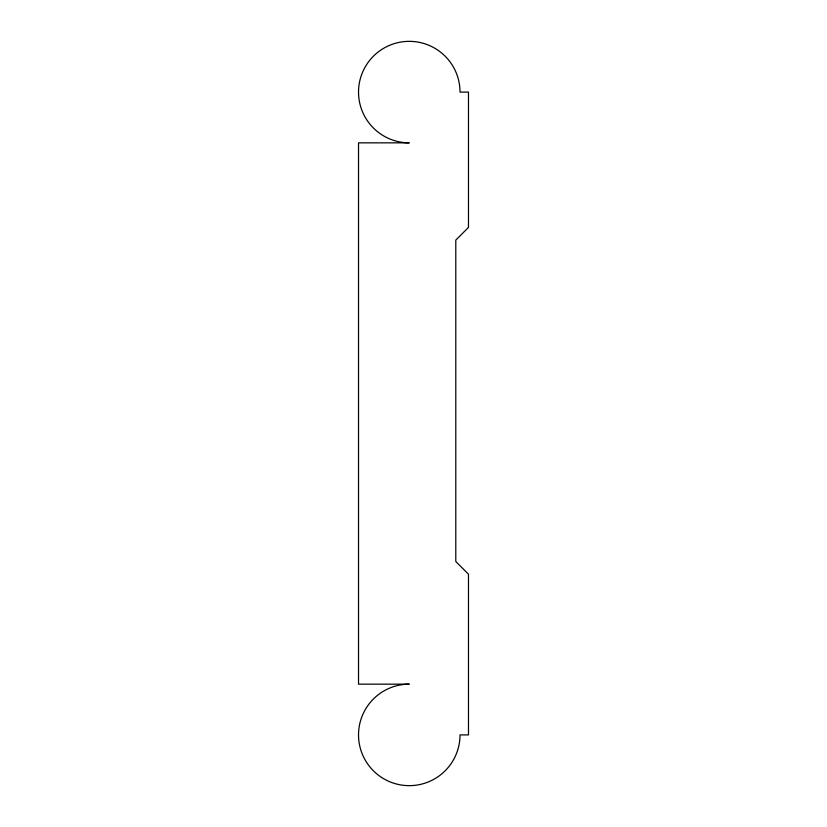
<?xml version="1.0" encoding="UTF-8"?>
<svg xmlns="http://www.w3.org/2000/svg" width="827" height="827" viewBox="0 0 827 827"><rect width="100%" height="100%" fill="white"/><g stroke="black" fill="none" stroke-linecap="round" stroke-linejoin="round"><path stroke-width="1.24" d="M468.475 227.425L455.791 240.109L455.791 561.512L468.475 574.196L468.475 734.903L460.019 734.903A50.747 50.747 0 0 1 409.272 785.65A50.747 50.747 0 0 1 358.525 734.903A50.747 50.747 0 0 1 409.272 684.156L358.525 684.156L358.525 142.844L409.272 142.844A50.747 50.747 0 0 1 358.525 92.097A50.747 50.747 0 0 1 409.272 41.35A50.747 50.747 0 0 1 460.019 92.097L468.475 92.097L468.475 227.425"/></g></svg>
